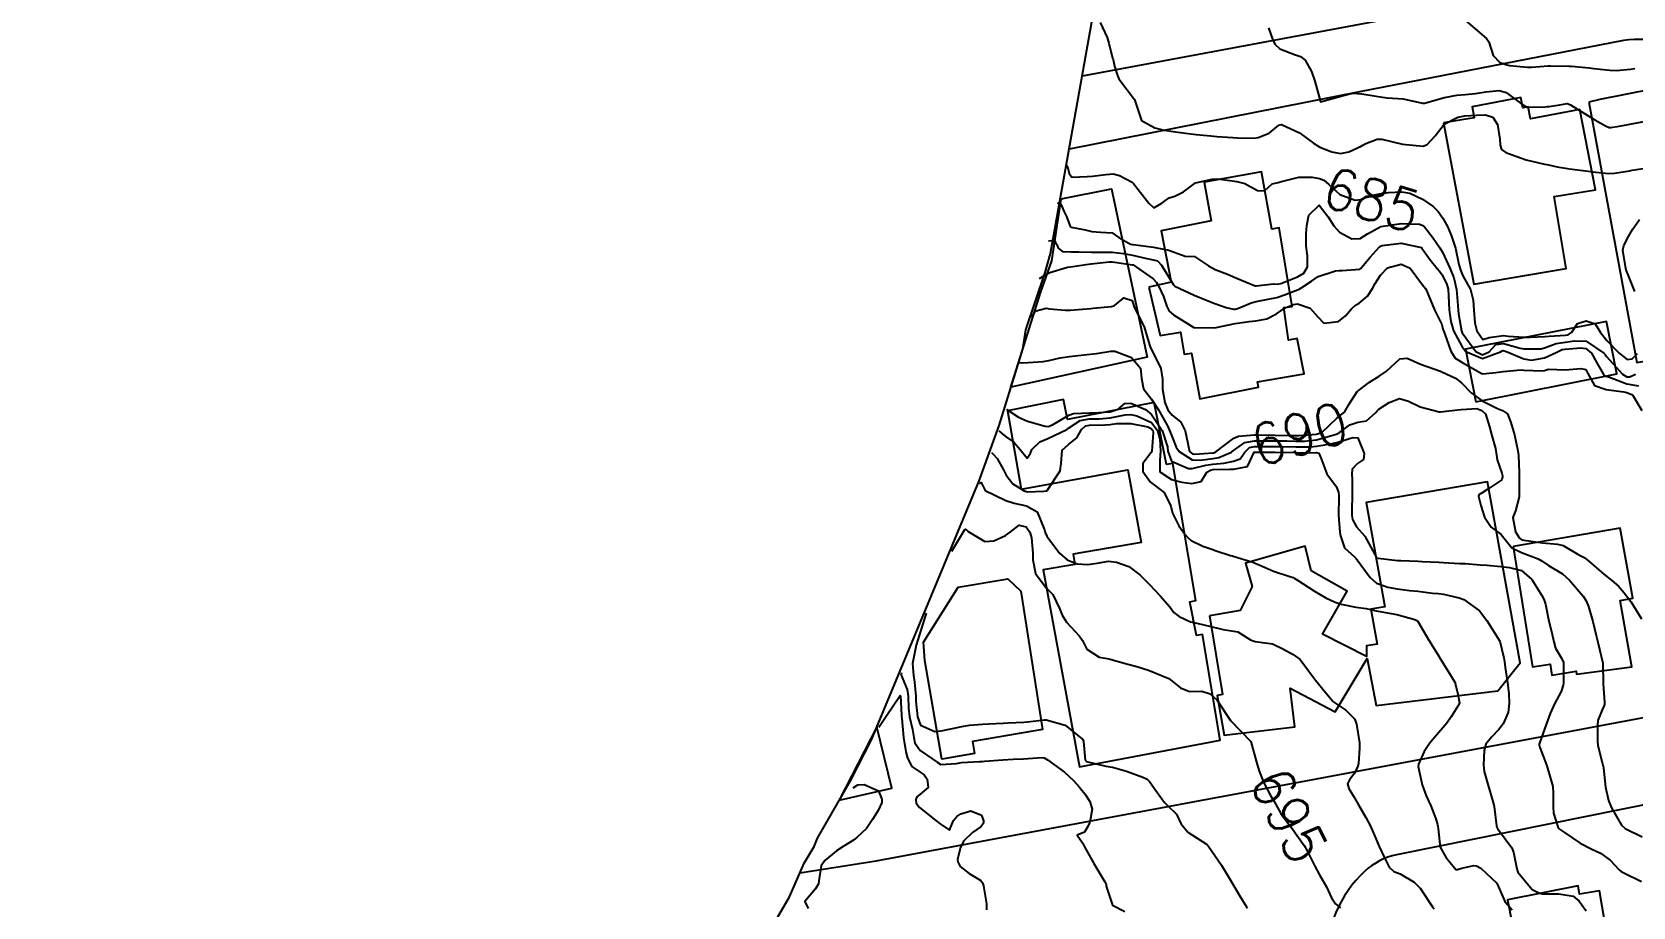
# Model space of a CAD drawing. Header units: metres. Extents: x 298520 to 308411, y 7433745 to 7450750.
# Drawn here: x 300593.3 to 300748.3, y 7447157 to 7447241.7 of the extents above; entities that cross this region are included whole.
import ezdxf
from ezdxf.enums import TextEntityAlignment as Align

# ---------------------------------------------------------------- set-up
doc = ezdxf.new("R2010")
doc.units = ezdxf.units.M
doc.header["$LTSCALE"] = 10
for name, color, linetype in [('Area', 45, 'Continuous'), ('Cotas', 45, 'Continuous'), ('Curvas de Nivel 1m', 11, 'Continuous'), ('Curvas de Nivel 5m', 15, 'Continuous'), ('Edificações', 30, 'Continuous'), ('Vias Primárias', 230, 'Continuous')]:
    doc.layers.add(name, color=color, linetype=linetype)
doc.styles.add('Style-STANDARD', font='STANDARD.shx')

msp = doc.modelspace()

# ---------------------------------------------------------------- linework, layer by layer
at = {"layer": 'Area'}
msp.add_polyline3d([(300663.79, 7447153.03, 707.77), (300666.66, 7447157.98, 698.96), (300668.07, 7447161.23, 706.48), (300669.04, 7447162.85, 698.91), (300669.38, 7447163.63, 698.93), (300672.56, 7447169.21, 699.03), (300674.6, 7447173.17, 698.53), (300685.02, 7447198.25, 698.14), (300686.97, 7447203.59, 693.7), (300689.24, 7447210.99, 693.85), (300689.55, 7447212.86, 694.42), (300691.42, 7447218.41, 695.06), (300691.93, 7447220.25, 694.32), (300698.77, 7447258.6, 690.29)], dxfattribs=at)
at = {"layer": 'Curvas de Nivel 1m', "flags": 128}
for points, elevation in [([(300696.75, 7447242.6), (300697.41, 7447241.17), (300697.58, 7447240.61), (300697.95, 7447239.16), (300697.99, 7447239.03), (300698.12, 7447238.38), (300698.41, 7447237.47), (300698.56, 7447237.16), (300700.07, 7447235.14), (300700.75, 7447233.13), (300702.04, 7447232.4), (300702.94, 7447232.2), (300704.04, 7447232.03), (300705.25, 7447231.86), (300706.03, 7447231.78), (300707.45, 7447231.64), (300708.03, 7447231.58), (300709.6, 7447231.46), (300710.03, 7447231.44), (300711.61, 7447231.42), (300712.03, 7447231.47), (300713.12, 7447231.9), (300714.05, 7447232.67), (300714.3, 7447232.72), (300716.04, 7447231.91), (300717.4, 7447230.94), (300718.02, 7447230.54), (300719.19, 7447230.09), (300720.01, 7447229.93), (300720.82, 7447230.09), (300722.02, 7447230.64), (300722.18, 7447230.72), (300722.48, 7447230.88), (300723.58, 7447231.32), (300724.03, 7447231.32), (300726.02, 7447230.83), (300728.02, 7447230.63), (300728.42, 7447230.8), (300729.18, 7447231.65), (300730.05, 7447232.78), (300731.4, 7447233.43), (300732.06, 7447233.57), (300733.18, 7447233.63), (300734.06, 7447233.66), (300734.76, 7447233.43), (300735.21, 7447232.72), (300735.44, 7447231.31), (300735.47, 7447230.72), (300735.61, 7447230.31), (300736.02, 7447230.03), (300737.09, 7447229.62), (300738.01, 7447229.32), (300739.79, 7447228.89), (300740, 7447228.86), (300740.17, 7447228.84), (300741.01, 7447228.65), (300742, 7447228.46), (300742.21, 7447228.43), (300744, 7447228.21), (300744.45, 7447228.16), (300745.99, 7447227.99), (300746.56, 7447228.02), (300748, 7447228.26), (300748.26, 7447228.3), (300749.75, 7447228.55)], 684), ([(300713.06, 7447242.09), (300713.42, 7447240.98), (300713.66, 7447240.5), (300714.13, 7447240.06), (300715.57, 7447239.51), (300716.13, 7447239.31), (300716.61, 7447238.95), (300717.2, 7447237.85), (300717.53, 7447236.94), (300718.07, 7447234.93), (300720.08, 7447235.49), (300721.21, 7447235.76), (300722.08, 7447235.69), (300723.47, 7447235.47), (300724.08, 7447235.37), (300724.55, 7447235.32), (300726.08, 7447235.21), (300727.95, 7447234.81), (300728.07, 7447234.79), (300728.16, 7447234.81), (300730.08, 7447235.36), (300731.28, 7447235.57), (300732.08, 7447235.63), (300733.09, 7447235.74), (300734.08, 7447235.89), (300735.39, 7447236.02), (300736.08, 7447235.84), (300737.57, 7447234.7), (300738.07, 7447234.4), (300739.85, 7447234.45), (300740.07, 7447234.47), (300740.24, 7447234.49), (300741.27, 7447234.65), (300741.96, 7447234.75), (300742.07, 7447234.74), (300742.3, 7447234.64), (300744.06, 7447233.54), (300744.64, 7447233.19), (300745.69, 7447232.6), (300746.05, 7447232.45), (300746.2, 7447232.44), (300747.02, 7447232.58), (300747.89, 7447232.73), (300748.05, 7447232.76), (300749.58, 7447233.04)], 683), ([(300732.17, 7447242.76), (300734.15, 7447241.07), (300734.4, 7447240.74), (300734.82, 7447239.42), (300735.44, 7447238.72), (300736.12, 7447238.5), (300736.38, 7447238.45), (300738.12, 7447238.28), (300738.52, 7447238.28), (300740.12, 7447238.41), (300740.36, 7447238.41), (300742.12, 7447238.39), (300742.38, 7447238.38), (300744.12, 7447238.21), (300744.56, 7447238.17), (300746.11, 7447237.99), (300746.73, 7447237.97), (300748.12, 7447238.1), (300748.54, 7447238.14)], 682), ([(300692.6, 7447225.15), (300692.92, 7447225.02), (300693.05, 7447224.73), (300693.23, 7447224.34), (300693.48, 7447223.84), (300693.8, 7447222.95), (300693.93, 7447222.79), (300695.28, 7447222.55), (300695.92, 7447222.39), (300696.78, 7447222.32), (300697.92, 7447222.24), (300698.54, 7447221.78), (300699.68, 7447221.14), (300699.88, 7447221.11), (300699.9, 7447221.11), (300699.94, 7447221.1), (300701.9, 7447220.86), (300703.38, 7447220.58), (300703.9, 7447220.36), (300704.99, 7447219.98), (300705.89, 7447219.94), (300707.23, 7447219.06), (300707.88, 7447218.7), (300709.07, 7447218.23), (300709.87, 7447217.9), (300711.75, 7447217.12), (300711.86, 7447217.1), (300713.54, 7447217.31), (300713.87, 7447217.29), (300714.23, 7447217.34), (300715.87, 7447217.99), (300716.47, 7447218.35), (300716.82, 7447218.94), (300716.81, 7447220.02), (300716.68, 7447220.94), (300716.69, 7447222.18), (300716.75, 7447222.94), (300716.94, 7447223.95), (300717.95, 7447224.93), (300718.81, 7447223.78), (300719.39, 7447222.91), (300719.92, 7447222.3), (300721.13, 7447221.67), (300721.92, 7447221.71), (300722.64, 7447222.16), (300723.93, 7447222.86), (300725.94, 7447223.16), (300727.68, 7447223.07), (300727.93, 7447223), (300728.05, 7447222.93), (300728.15, 7447222.81), (300728.94, 7447221.82), (300729.64, 7447220.78), (300729.75, 7447220.63), (300729.9, 7447220.38), (300730.65, 7447218.77), (300730.99, 7447217.89), (300731.25, 7447216.77), (300731.39, 7447215.22), (300731.42, 7447214.77), (300731.46, 7447214.39), (300731.73, 7447212.76), (300731.81, 7447212.56), (300733.14, 7447210.75), (300733.78, 7447210.44), (300734.41, 7447210.73), (300735.08, 7447211.44), (300735.8, 7447211.52), (300737.41, 7447211.07), (300737.79, 7447211.01), (300739.43, 7447211.03), (300739.79, 7447211.12), (300740.91, 7447211.54), (300741.8, 7447211.67), (300742.65, 7447211.79), (300743.8, 7447211.76), (300745.54, 7447210.59), (300745.65, 7447210.46), (300745.78, 7447210.26), (300747.32, 7447208.57), (300747.76, 7447208.32), (300748.04, 7447208.29), (300748.6, 7447208.56)], 686), ([(300691.74, 7447221.48), (300692.3, 7447221.55), (300692.36, 7447221.46), (300692.43, 7447221.31), (300692.53, 7447221.1), (300692.67, 7447220.77), (300693.11, 7447220.43), (300693.9, 7447220.4), (300694.68, 7447220.42), (300695.9, 7447220.37), (300696.71, 7447220.37), (300697.89, 7447220.36), (300699, 7447220.26), (300699.89, 7447220.09), (300701.26, 7447219.75), (300701.89, 7447219.64), (300702.29, 7447219.52), (300702.67, 7447219.11), (300703.14, 7447218.36), (300703.86, 7447217.22), (300703.98, 7447217.09), (300705.85, 7447216.2), (300707.26, 7447215.63), (300707.84, 7447215.42), (300708.94, 7447215.03), (300709.67, 7447214.86), (300709.83, 7447214.87), (300709.96, 7447214.89), (300710.29, 7447215.02), (300711.37, 7447215.48), (300711.84, 7447215.59), (300713.01, 7447215.83), (300713.85, 7447216), (300714.59, 7447216.23), (300715.86, 7447216.73), (300716.01, 7447216.8), (300716.28, 7447216.95), (300717.22, 7447217.58), (300717.87, 7447218.01), (300719.54, 7447218.57), (300719.88, 7447218.59), (300720.18, 7447218.59), (300721.88, 7447218.72), (300721.98, 7447218.78), (300722.05, 7447218.88), (300722.88, 7447219.88), (300723.76, 7447220.86), (300723.83, 7447220.93), (300723.9, 7447220.97), (300724.06, 7447221.01), (300725.91, 7447221.25), (300727.85, 7447220.81), (300727.9, 7447220.77), (300728.72, 7447219.62), (300729.38, 7447218.79), (300729.62, 7447218.52), (300729.88, 7447218.18), (300730.33, 7447217.25), (300730.45, 7447216.78), (300730.49, 7447216.14), (300730.55, 7447214.78), (300730.69, 7447213.65), (300730.96, 7447212.77), (300731.79, 7447211.2), (300732.17, 7447210.76), (300733.78, 7447210.08), (300735.51, 7447210.71), (300735.67, 7447210.83), (300735.78, 7447210.84), (300736.16, 7447210.71), (300737.78, 7447210.05), (300738.53, 7447209.93), (300739.78, 7447210.13), (300740.91, 7447210.65), (300741.49, 7447210.94), (300741.79, 7447210.99), (300743.31, 7447211.1), (300743.79, 7447211.06), (300744.32, 7447210.61), (300744.84, 7447209.67), (300745.46, 7447208.59), (300745.6, 7447208.43), (300745.76, 7447208.37), (300746.07, 7447208.28), (300747.75, 7447207.62), (300748.87, 7447207.44)], 687), ([(300690.88, 7447217.81), (300691.52, 7447218.2), (300691.87, 7447218.4), (300693.57, 7447218.91), (300693.88, 7447218.95), (300694.11, 7447218.98), (300695.4, 7447219.19), (300695.83, 7447219.24), (300695.88, 7447219.25), (300697.63, 7447219.43), (300697.89, 7447219.44), (300698.13, 7447219.41), (300699.88, 7447219.16), (300699.93, 7447219.14), (300701.87, 7447217.79), (300702.19, 7447217.44), (300702.39, 7447217.11), (300702.88, 7447216.07), (300703.21, 7447215.1), (300703.41, 7447214.67), (300703.83, 7447214.32), (300705.81, 7447213.07), (300707.81, 7447213.05), (300709.82, 7447213.48), (300711.17, 7447213.65), (300711.82, 7447213.72), (300712.89, 7447213.92), (300713.83, 7447214.41), (300714.67, 7447214.97), (300715.47, 7447215.32), (300715.84, 7447215.36), (300717.07, 7447214.94), (300717.82, 7447214.12), (300718.4, 7447213.5), (300719.82, 7447213.65), (300720.51, 7447214.21), (300721.07, 7447214.89), (300721.48, 7447215.24), (300721.84, 7447215.45), (300722.62, 7447216.1), (300723.11, 7447216.87), (300723.38, 7447217.35), (300723.88, 7447218.14), (300724.58, 7447218.85), (300725.89, 7447219.22), (300726.78, 7447218.82), (300727.87, 7447217.33), (300728.09, 7447217.04), (300728.28, 7447216.81), (300728.56, 7447216.1), (300729.12, 7447214.8), (300729.82, 7447213.38), (300729.94, 7447212.92), (300729.99, 7447212.79), (300730.14, 7447212.45), (300730.72, 7447210.78), (300731.12, 7447210.12), (300731.77, 7447209.72), (300733.51, 7447208.74), (300733.76, 7447208.6), (300735.07, 7447208.72), (300735.76, 7447208.82), (300737.49, 7447208.97), (300737.77, 7447208.95), (300739.57, 7447208.87), (300739.77, 7447208.92), (300740.15, 7447209.05), (300741.77, 7447208.98), (300743.29, 7447209.1), (300743.77, 7447209.01), (300743.91, 7447208.77), (300743.96, 7447208.62), (300744.62, 7447207.48), (300745.75, 7447207.07), (300747.47, 7447206.85), (300747.75, 7447206.79), (300748.29, 7447206.56), (300749.22, 7447205.06)], 688), ([(300690.02, 7447214.14), (300690.16, 7447214.27), (300690.54, 7447214.68), (300691.52, 7447214.94), (300691.83, 7447214.9), (300693.36, 7447214.75), (300693.83, 7447214.76), (300694.24, 7447214.8), (300695.83, 7447214.92), (300696.07, 7447214.94), (300697.83, 7447215.12), (300698.11, 7447215.17), (300699.05, 7447215.95), (300699.84, 7447215.7), (300700, 7447215.14), (300700.12, 7447214.84), (300701, 7447213.13), (300701.51, 7447211.41), (300701.62, 7447211.12), (300701.79, 7447210.83), (300702.62, 7447209.11), (300702.79, 7447208.07), (300702.78, 7447207.11), (300703.01, 7447205.82), (300703.31, 7447205.1), (300703.71, 7447204.59), (300704.55, 7447203.93), (300704.97, 7447203.08), (300705.09, 7447202.48), (300705.41, 7447201.07), (300705.67, 7447200.84), (300705.92, 7447200.82), (300707.67, 7447200.95), (300707.76, 7447200.96), (300707.94, 7447201.05), (300709.69, 7447202.38), (300710.14, 7447202.56), (300711.69, 7447202.68), (300712.01, 7447202.68), (300713.69, 7447202.66), (300715.38, 7447202.64), (300715.69, 7447202.64), (300716, 7447202.64), (300717.69, 7447202.74), (300718.22, 7447202.92), (300719.71, 7447204.32), (300720.03, 7447204.58), (300720.4, 7447204.89), (300720.88, 7447205.73), (300721.65, 7447206.88), (300721.7, 7447206.92), (300721.74, 7447206.96), (300722.82, 7447207.8), (300723.76, 7447208.38), (300724.46, 7447208.85), (300725.78, 7447210.06), (300726.49, 7447210.1), (300727.77, 7447209.53), (300729.69, 7447208.86), (300729.76, 7447208.83), (300729.79, 7447208.81), (300729.83, 7447208.79), (300731.17, 7447208.18), (300731.75, 7447207.71), (300732.66, 7447206.75), (300733.73, 7447205.97), (300735.21, 7447205.23), (300735.72, 7447205.03), (300736.19, 7447204.71), (300736.53, 7447203.88), (300736.88, 7447202.7), (300737.21, 7447201.15), (300737.25, 7447200.69), (300737.31, 7447199.03), (300737.32, 7447198.69), (300737.34, 7447196.98), (300737.33, 7447196.69), (300736.96, 7447195.33), (300736.71, 7447194.7), (300736.98, 7447193.3), (300737.37, 7447192.69), (300737.47, 7447192.59), (300737.57, 7447192.54), (300737.77, 7447192.49), (300739.57, 7447192.22), (300741.04, 7447192.12), (300741.57, 7447191.97), (300743.1, 7447191.08), (300743.56, 7447190.84), (300743.88, 7447190.62), (300745.53, 7447189.19), (300746.31, 7447188.59), (300746.96, 7447188.03), (300747.51, 7447187.41), (300748.14, 7447186.56), (300749.17, 7447184.87)], 689), ([(300687.67, 7447205.16), (300687.71, 7447205.13), (300688.84, 7447204.4), (300689.7, 7447204.01), (300691.4, 7447203.54), (300691.7, 7447203.5), (300692.13, 7447203.66), (300693.71, 7447204.6), (300694.16, 7447204.75), (300695.71, 7447204.82), (300696.08, 7447204.81), (300697.71, 7447204.92), (300698.48, 7447205.16), (300699.14, 7447205.73), (300699.72, 7447205.75), (300701.12, 7447205.13), (300701.71, 7447204.65), (300702.76, 7447203.11), (300703.25, 7447201.54), (300703.31, 7447201.1), (300703.66, 7447200.15), (300705.3, 7447199.42), (300705.65, 7447199.44), (300706.97, 7447199.74), (300707.65, 7447199.85), (300708.73, 7447199.96), (300709.66, 7447200.14), (300710.31, 7447200.37), (300710.75, 7447201.01), (300711.21, 7447201.47), (300711.68, 7447201.56), (300713.1, 7447201.56), (300713.68, 7447201.56), (300714.26, 7447201.55), (300715.68, 7447201.54), (300717.09, 7447201.53), (300717.68, 7447201.59), (300718.49, 7447201.73), (300719.68, 7447201.94), (300721.22, 7447202.42), (300721.69, 7447202.39), (300722.3, 7447200.87), (300722.24, 7447200.29), (300721.66, 7447199.9), (300721.16, 7447199.38), (300721.11, 7447198.89), (300721.15, 7447198.4), (300721.14, 7447196.89), (300721.11, 7447195.38), (300721.11, 7447194.89), (300721.18, 7447194.48), (300721.58, 7447193.78), (300722.37, 7447192.87), (300723.33, 7447191.09), (300723.48, 7447190.86), (300723.55, 7447190.79), (300723.67, 7447190.74), (300725.55, 7447190.54), (300725.85, 7447190.52), (300727.55, 7447190.45), (300727.92, 7447190.43), (300729.55, 7447190.35), (300730, 7447190.32), (300731.55, 7447190.24), (300732.08, 7447190.22), (300733.54, 7447190.12), (300734.22, 7447190.06), (300735.54, 7447189.93), (300736.38, 7447189.86), (300737.54, 7447189.56), (300738.56, 7447188.68), (300739.51, 7447187.13), (300739.67, 7447186.84), (300739.76, 7447186.67), (300739.87, 7447186.29), (300740.19, 7447184.66), (300740.44, 7447183.64), (300740.67, 7447182.65), (300740.85, 7447182.05), (300741.44, 7447181.06), (300741.61, 7447180.64), (300741.63, 7447180.44), (300741.62, 7447178.64), (300741.6, 7447178.44), (300741.39, 7447177.85), (300740.76, 7447176.65), (300740.32, 7447175.71), (300739.95, 7447174.66), (300739.34, 7447172.95), (300739.27, 7447172.74), (300739.26, 7447172.67), (300739.33, 7447172.42), (300739.82, 7447171.16), (300739.99, 7447170.66), (300740.31, 7447169.64), (300740.57, 7447168.65), (300740.63, 7447168), (300740.61, 7447166.65), (300740.66, 7447166.05), (300741.11, 7447164.65), (300741.24, 7447164.51), (300741.7, 7447164.18), (300743.22, 7447163.15), (300744.31, 7447162.61), (300745.21, 7447162.2), (300746.15, 7447161.53), (300747.01, 7447160.57), (300747.19, 7447160.42), (300747.47, 7447160.29), (300749.18, 7447159.45)], 691), ([(300686.94, 7447203.07), (300687.38, 7447202.68), (300687.68, 7447202.45), (300688.38, 7447201.98), (300689.01, 7447201.27), (300689.66, 7447200.44), (300690, 7447200.93), (300690.13, 7447201.26), (300690.9, 7447202.02), (300691.68, 7447202.34), (300693.52, 7447203.21), (300693.69, 7447203.35), (300694.82, 7447204.08), (300695.7, 7447204.24), (300696.65, 7447204.23), (300697.7, 7447204.33), (300699.18, 7447204.62), (300699.71, 7447204.65), (300700.31, 7447204.53), (300701.7, 7447203.87), (300702.3, 7447203.11), (300702.53, 7447202.27), (300702.59, 7447201.11), (300702.53, 7447200.24), (300702.51, 7447199.11), (300703.64, 7447198.35), (300704.65, 7447198.11), (300705.63, 7447197.97), (300706.52, 7447198.17), (300707.08, 7447199.06), (300707.42, 7447199.28), (300707.65, 7447199.32), (300709.3, 7447199.37), (300709.65, 7447199.37), (300711.02, 7447199.64), (300711.66, 7447201), (300713.65, 7447201), (300713.67, 7447201), (300713.69, 7447201), (300715.67, 7447200.98), (300717.64, 7447200.96), (300717.67, 7447200.97), (300717.71, 7447200.97), (300717.91, 7447200.93), (300718.13, 7447200.46), (300718.71, 7447198.92), (300719.63, 7447197.65), (300719.84, 7447197.12), (300719.85, 7447196.91), (300719.85, 7447196.68), (300719.83, 7447194.91), (300719.95, 7447193.28), (300720.01, 7447192.9), (300720.42, 7447191.75), (300721.36, 7447190.88), (300721.55, 7447190.71), (300722.9, 7447188.87), (300723.52, 7447188.32), (300724.6, 7447187.93), (300725.51, 7447187.78), (300726.7, 7447187.63), (300727.51, 7447187.54), (300728.93, 7447187.37), (300729.51, 7447187.33), (300730, 7447187.28), (300731.5, 7447186.91), (300731.96, 7447186.76), (300733.49, 7447185.66), (300734.19, 7447184.73), (300735.45, 7447182.72), (300735.83, 7447181.11), (300735.9, 7447180.71), (300735.96, 7447180.18), (300736.18, 7447178.71), (300736.31, 7447177.62), (300736.36, 7447176.71), (300736.26, 7447175.82), (300735.77, 7447174.71), (300735.35, 7447174.16), (300734.64, 7447173.43), (300734.11, 7447172.73), (300733.92, 7447172.14), (300733.86, 7447170.73), (300733.93, 7447170.1), (300734.31, 7447168.73), (300734.79, 7447167.2), (300734.91, 7447166.72), (300735.12, 7447164.84), (300735.16, 7447164.72), (300735.24, 7447164.57), (300736.6, 7447162.7), (300736.79, 7447162.28), (300737.1, 7447160.69), (300737.19, 7447160.35), (300738.59, 7447158.68), (300739.16, 7447158.38), (300739.56, 7447158.27), (300741.16, 7447158.26), (300742.55, 7447158.02), (300743.15, 7447157.55), (300743.82, 7447156.61)], 692), ([(300686.21, 7447200.97), (300686.41, 7447200.8), (300686.76, 7447200.4), (300687.38, 7447199.29), (300687.64, 7447198.79), (300688.29, 7447197.94), (300689.39, 7447197.26), (300689.57, 7447197.21), (300689.62, 7447197.19), (300689.71, 7447197.17), (300691.3, 7447197.24), (300691.59, 7447197.28), (300691.62, 7447197.29), (300692.88, 7447199.22), (300692.97, 7447199.9), (300693.07, 7447201.22), (300693.68, 7447201.74), (300694.49, 7447202.39), (300694.92, 7447203.2), (300695.32, 7447203.57), (300695.7, 7447203.64), (300697.22, 7447203.65), (300697.7, 7447203.7), (300698.33, 7447203.79), (300699.7, 7447203.78), (300701.37, 7447203.45), (300701.69, 7447203.3), (300701.84, 7447203.12), (300701.88, 7447202.93), (300701.74, 7447201.12), (300701.73, 7447201.06), (300701.67, 7447200.98), (300700.86, 7447199.92), (300700.86, 7447199.13), (300701.63, 7447198.12), (300702.93, 7447197.11), (300703.6, 7447195.77), (300703.75, 7447195.1), (300704.37, 7447193.88), (300704.95, 7447193.08), (300705.23, 7447192.74), (300705.57, 7447192.46), (300706.7, 7447191.92), (300707.56, 7447191.61), (300707.98, 7447191.47), (300709.37, 7447191.02), (300709.55, 7447190.98), (300709.61, 7447190.96), (300711.54, 7447190.37), (300712.65, 7447189.88), (300713.53, 7447189.49), (300715.21, 7447188.95), (300715.44, 7447188.87), (300715.52, 7447188.82), (300715.85, 7447188.61), (300717.51, 7447187.56), (300718.61, 7447186.92), (300719.5, 7447186.5), (300720.1, 7447186.29), (300721.49, 7447186.01), (300722.49, 7447185.87), (300723.48, 7447185.66), (300724.94, 7447185.38), (300725.48, 7447185.29), (300727.23, 7447184.81), (300727.47, 7447184.68), (300728.58, 7447182.8), (300729.44, 7447181.42), (300729.68, 7447181.04), (300729.85, 7447180.78), (300730.59, 7447179.6), (300731.08, 7447178.76), (300731.17, 7447178.53), (300731.39, 7447177.6), (300731.53, 7447176.76), (300731.5, 7447176.64), (300731.38, 7447176.41), (300730.75, 7447175.38), (300730.31, 7447174.78), (300729.34, 7447173.64), (300728.95, 7447173.18), (300728.65, 7447172.8), (300728.11, 7447172.02), (300727.57, 7447170.81), (300727.55, 7447170.57), (300727.92, 7447168.8), (300728.32, 7447167.75), (300728.77, 7447166.79), (300729.25, 7447165.51), (300729.42, 7447164.97), (300729.46, 7447164.79), (300729.48, 7447164.54), (300729.67, 7447162.78), (300730.22, 7447161.79), (300731.05, 7447160.76), (300731.19, 7447160.62), (300731.34, 7447160.61), (300731.78, 7447160.75), (300732.94, 7447161), (300733.2, 7447160.95), (300733.6, 7447160.74), (300735.17, 7447159.28), (300735.41, 7447158.72), (300735.95, 7447157.5), (300736.65, 7447156.7)], 693), ([(300685.07, 7447197.94), (300685.22, 7447198.09), (300685.62, 7447197.31), (300687.61, 7447196.32), (300688.41, 7447196.08), (300689.61, 7447195.81), (300690.63, 7447195.25), (300691.34, 7447193.48), (300691.41, 7447193.24), (300691.57, 7447192.89), (300692.82, 7447191.23), (300693.54, 7447190.6), (300694.53, 7447190.21), (300695.54, 7447190.13), (300696.45, 7447190.28), (300697.54, 7447190.45), (300698.33, 7447190.37), (300699.53, 7447189.93), (300700.58, 7447189.13), (300701.51, 7447188.19), (300702.55, 7447187.11), (300703.49, 7447186.03), (300703.89, 7447185.5), (300704.38, 7447185.09), (300705.48, 7447184.59), (300706.09, 7447184.45), (300707.47, 7447184.15), (300708.67, 7447183.83), (300709.46, 7447183.73), (300710.07, 7447183.63), (300711.05, 7447183.01), (300711.3, 7447182.85), (300711.45, 7447182.78), (300711.76, 7447182.69), (300713.45, 7447182.46), (300714.44, 7447181.97), (300715.44, 7447181.44), (300716.12, 7447180.94), (300717.41, 7447179.21), (300717.61, 7447178.93), (300718.59, 7447177.72), (300719.27, 7447176.91), (300719.38, 7447176.81), (300720.53, 7447176.05), (300721.37, 7447175.19), (300721.51, 7447174.88), (300721.57, 7447174.67), (300721.86, 7447172.87), (300721.85, 7447172.35), (300721.76, 7447170.88), (300721.66, 7447170.52), (300721.3, 7447169.84), (300720.88, 7447169.29), (300720.69, 7447168.89), (300720.83, 7447168.44), (300721.27, 7447167.72), (300721.75, 7447166.88), (300722.46, 7447165.66), (300722.9, 7447164.86), (300723.23, 7447164.12), (300723.78, 7447162.85), (300724.25, 7447161.8), (300724.73, 7447160.84), (300725.19, 7447160.43), (300725.81, 7447160.2), (300727.17, 7447159.4), (300727.72, 7447158.8), (300728.93, 7447157.01), (300729.08, 7447156.79)], 694), ([(300679.89, 7447185.43), (300678.91, 7447182.32), (300678.57, 7447180.54), (300678.67, 7447179.39), (300678.77, 7447178.76), (300678.88, 7447177.39), (300678.89, 7447176.9), (300679.05, 7447175.38), (300679.35, 7447174.59), (300680.73, 7447173.98), (300681.34, 7447174.02), (300682.44, 7447174.26), (300683.35, 7447174.47), (300684.1, 7447174.58), (300685.35, 7447174.67), (300685.95, 7447174.71), (300687.36, 7447174.79), (300687.83, 7447174.81), (300689.36, 7447174.89), (300689.7, 7447174.91), (300691.36, 7447175.09), (300691.5, 7447175.1), (300693.35, 7447174.58), (300695.07, 7447173.19), (300695.14, 7447173.01), (300695.3, 7447171.19), (300695.31, 7447171.16), (300695.43, 7447171.07), (300697.3, 7447170.63), (300697.94, 7447170.53), (300699.3, 7447170.14), (300700.88, 7447169.54), (300701.29, 7447169.35), (300701.53, 7447169.12), (300702.12, 7447168.27), (300702.97, 7447167.1), (300703.26, 7447166.81), (300704.13, 7447165.97), (300704.55, 7447165.08), (300705.23, 7447164.24), (300707.05, 7447163.05), (300707.21, 7447162.91), (300708.49, 7447161.04), (300709.18, 7447159.91), (300709.69, 7447159.02), (300710.24, 7447158.1), (300710.92, 7447157), (300711.01, 7447156.87)], 696), ([(300677.5, 7447179.64), (300677.46, 7447179.52), (300677.45, 7447179.45), (300677.46, 7447179.41), (300678.04, 7447178.05), (300678.15, 7447177.4), (300678.19, 7447176.22), (300678.29, 7447175.4), (300678.56, 7447174.18), (300678.68, 7447173.39), (300678.8, 7447172.86), (300679.32, 7447172.13), (300680.43, 7447171.37), (300680.94, 7447171), (300681.31, 7447170.78), (300682.84, 7447170.88), (300683.31, 7447170.96), (300685.07, 7447171.08), (300685.31, 7447171.08), (300685.53, 7447171.09), (300687.31, 7447171.22), (300688.31, 7447171.28), (300689.31, 7447171.34), (300691.1, 7447171.46), (300691.31, 7447171.42), (300691.65, 7447171.24), (300693.3, 7447170.04), (300694.2, 7447169.21), (300694.7, 7447168.62), (300695.27, 7447167.95), (300695.75, 7447167.19), (300695.98, 7447166.46), (300695.73, 7447165.19), (300695.59, 7447164.83), (300695.23, 7447164.21), (300694.5, 7447163.93), (300695.02, 7447163.19), (300695.09, 7447163.07), (300695.21, 7447162.82), (300696.13, 7447161.18), (300697.18, 7447159.42), (300697.31, 7447159.17), (300697.34, 7447159), (300697.93, 7447157.16), (300699.14, 7447156.55)], 697), ([(300675.32, 7447174.38), (300676.03, 7447175.46), (300677.38, 7447177.44), (300677.4, 7447177.43), (300677.4, 7447177.41), (300677.5, 7447175.54), (300677.51, 7447175.41), (300677.54, 7447175.23), (300677.7, 7447173.4), (300677.91, 7447171.99), (300678.07, 7447171.4), (300678.49, 7447170.57), (300679.3, 7447170.03), (300679.7, 7447169.78), (300679.98, 7447169.37), (300680.09, 7447168.56), (300679.27, 7447167.86), (300678.99, 7447167.66), (300678.88, 7447167.39), (300678.91, 7447167.04), (300679.26, 7447166.6), (300680.84, 7447165.36), (300681.24, 7447165.04), (300682.15, 7447164.43), (300682.53, 7447165.35), (300682.86, 7447165.73), (300683.25, 7447166), (300684.23, 7447166.3), (300685.25, 7447165.87), (300685.45, 7447165.31), (300685.43, 7447165.11), (300685.23, 7447164.77), (300684.37, 7447164.18), (300683.52, 7447163.34), (300683.21, 7447162.74), (300682.92, 7447161.62), (300682.96, 7447161.34), (300683.19, 7447160.89), (300684.07, 7447160.21), (300685.18, 7447159.56), (300685.36, 7447159.31), (300685.44, 7447159.04), (300685.73, 7447157.3), (300685.72, 7447156.72)], 698), ([(300672.82, 7447168.53), (300673.28, 7447168.82), (300673.88, 7447168.85), (300675.27, 7447168.22), (300675.61, 7447167.43), (300675.6, 7447167.09), (300675.25, 7447166.32), (300674.7, 7447165.44), (300674.11, 7447164.57), (300673.22, 7447163.74), (300673.06, 7447163.62), (300672.84, 7447163.46), (300671.84, 7447162.84), (300671.2, 7447162.43), (300670.06, 7447161.49), (300669.73, 7447160.96), (300669.48, 7447159.5), (300669.45, 7447159.22), (300669.16, 7447158.73), (300668.15, 7447157.51), (300668.45, 7447156.82)], 699)]:
    msp.add_lwpolyline(points, dxfattribs=dict(at, elevation=elevation))
at = {"layer": 'Curvas de Nivel 5m', "flags": 128}
for points, elevation in [([(300693.46, 7447228.82), (300693.57, 7447228.68), (300693.74, 7447227.98), (300693.99, 7447227.62), (300695.49, 7447227.69), (300695.99, 7447227.73), (300697.28, 7447227.89), (300697.99, 7447227.96), (300698.62, 7447227.79), (300699.84, 7447227.14), (300699.98, 7447227.03), (300701.45, 7447225.13), (300701.95, 7447224.67), (300702.73, 7447225.11), (300703.42, 7447225.64), (300703.96, 7447225.79), (300704.83, 7447226.22), (300705.98, 7447227.07), (300707.59, 7447227.45), (300707.99, 7447227.46), (300708.37, 7447227.43), (300709.99, 7447227.23), (300710.76, 7447227.01), (300711.97, 7447226.33), (300712.65, 7447226.31), (300713.4, 7447226.99), (300713.98, 7447227.12), (300714.18, 7447227.17), (300715.99, 7447227.63), (300717.29, 7447227.64), (300717.99, 7447227.52), (300718.41, 7447227.35), (300718.88, 7447226.92), (300719.97, 7447225.96), (300721.44, 7447225.41), (300721.96, 7447225.47), (300722.98, 7447225.86), (300723.97, 7447226.06), (300724.66, 7447226.16), (300725.97, 7447226.21), (300726.72, 7447226.07), (300727.96, 7447225.52), (300729, 7447224.79), (300729.48, 7447224.32), (300729.94, 7447223.67), (300730.41, 7447222.78), (300730.76, 7447221.93), (300731.15, 7447220.77), (300731.48, 7447219.17), (300731.61, 7447218.76), (300731.68, 7447218.57), (300731.88, 7447218.07), (300732.61, 7447216.75), (300732.87, 7447215.73), (300732.94, 7447214.75), (300733.03, 7447213.54), (300733.22, 7447212.75), (300733.8, 7447211.92), (300734.42, 7447212.11), (300735.81, 7447212.3), (300736.27, 7447212.24), (300737.8, 7447212.15), (300738.35, 7447212.14), (300739.81, 7447212.21), (300740.22, 7447212.25), (300741.81, 7447212.34), (300742.06, 7447212.38), (300742.43, 7447212.63), (300742.98, 7447213.47), (300743.82, 7447213.74), (300744.67, 7447213.45), (300745.21, 7447212.6), (300745.8, 7447211.82), (300747.01, 7447210.58), (300747.78, 7447209.99), (300748.28, 7447210.06), (300748.77, 7447210.56)], 685), ([(300748.52, 7447216.56), (300747.88, 7447218.17), (300747.73, 7447218.57), (300747.66, 7447218.79), (300747.38, 7447220.58), (300747.46, 7447221.02), (300747.92, 7447221.88), (300748.17, 7447222.33), (300748.29, 7447222.57), (300748.97, 7447223.53)], 685), ([(300688.87, 7447209.7), (300689.24, 7447209.66), (300689.77, 7447209.69), (300691.23, 7447209.79), (300691.77, 7447209.88), (300692.87, 7447210.13), (300693.78, 7447210.27), (300694.62, 7447210.36), (300695.78, 7447210.49), (300696.4, 7447210.57), (300697.79, 7447210.79), (300698.17, 7447210.78), (300699.78, 7447210.19), (300700.65, 7447209.13), (300700.74, 7447208.14), (300700.94, 7447207.13), (300701.73, 7447206.14), (300702.4, 7447205.11), (300703.25, 7447203.55), (300703.47, 7447203.1), (300703.69, 7447202.55), (300704.09, 7447201.51), (300704.38, 7447201.09), (300705.66, 7447200.28), (300706.47, 7447200.25), (300707.66, 7447200.39), (300708.22, 7447200.48), (300709.47, 7447201.02), (300709.67, 7447201.17), (300710.75, 7447201.94), (300711.68, 7447202.12), (300712.56, 7447202.12), (300713.68, 7447202.11), (300714.82, 7447202.1), (300715.68, 7447202.09), (300716.54, 7447202.08), (300717.69, 7447202.21), (300719.51, 7447202.72), (300719.69, 7447202.78), (300719.92, 7447202.9), (300720.93, 7447203.66), (300721.7, 7447203.91), (300722.53, 7447204.04), (300723.45, 7447204.86), (300723.56, 7447205.02), (300723.72, 7447205.18), (300724.74, 7447205.83), (300725.73, 7447206.2), (300726.61, 7447205.95), (300727.72, 7447205.39), (300729.59, 7447204.91), (300729.71, 7447204.91), (300731.39, 7447205.1), (300731.72, 7447205.14), (300733.23, 7447205.23), (300733.72, 7447205.04), (300734.05, 7447204.73), (300734.44, 7447203.47), (300734.64, 7447202.73), (300735.03, 7447201.36), (300735.13, 7447200.72), (300735.2, 7447200.26), (300735.65, 7447198.98), (300735.71, 7447198.71), (300735.71, 7447198.64), (300735.64, 7447198.34), (300734.48, 7447197.57), (300733.63, 7447197.02), (300733.46, 7447196.9), (300733.38, 7447196.74), (300733.61, 7447195.85), (300733.96, 7447194.73), (300734.62, 7447193.76), (300735.58, 7447193.04), (300735.85, 7447192.71), (300736.6, 7447191.74), (300737.56, 7447191.31), (300739.18, 7447190.67), (300739.55, 7447190.45), (300740.15, 7447190.05), (300741.53, 7447189.23), (300742.21, 7447188.63), (300743.51, 7447187.06), (300743.8, 7447186.62), (300744.04, 7447186.07), (300744.45, 7447184.61), (300744.79, 7447183.27), (300744.95, 7447182.61), (300745.43, 7447180.6), (300745.47, 7447178.6), (300745.59, 7447176.8), (300745.59, 7447176.6), (300745.54, 7447176.43), (300745.37, 7447176.07), (300744.94, 7447175.02), (300744.9, 7447174.6), (300744.92, 7447173.02), (300744.94, 7447172.6), (300745.32, 7447171.11), (300745.44, 7447170.72), (300745.46, 7447170.6), (300745.48, 7447170.43), (300745.7, 7447168.59), (300745.97, 7447167.29), (300746.28, 7447166.58), (300747.24, 7447164.89), (300747.59, 7447164.57), (300749.23, 7447163.76)], 690), ([(300682.38, 7447191.44), (300683.64, 7447193.51), (300683.69, 7447193.57), (300683.76, 7447193.51), (300683.97, 7447193.33), (300685.56, 7447192.35), (300686.44, 7447192.42), (300687.57, 7447192.96), (300688.01, 7447193.28), (300688.9, 7447193.96), (300689.58, 7447193.78), (300689.94, 7447193.26), (300690.09, 7447192.73), (300690.22, 7447191.25), (300690.21, 7447190.59), (300690.47, 7447189.25), (300691.51, 7447187.88), (300692.15, 7447187.23), (300692.82, 7447185.89), (300693.06, 7447185.22), (300693.47, 7447184.56), (300694.74, 7447183.2), (300695.02, 7447182.77), (300695.44, 7447181.93), (300696.65, 7447181.18), (300697.43, 7447181.04), (300697.58, 7447181.02), (300699.42, 7447180.5), (300700.29, 7447180.26), (300701.41, 7447179.91), (300703.4, 7447179.1), (300704.52, 7447178.21), (300705.39, 7447177.83), (300706.59, 7447177.86), (300707.39, 7447177.61), (300708.04, 7447177.04), (300709.36, 7447175.03), (300711.33, 7447173), (300711.9, 7447170.99), (300712.15, 7447170.14), (300712.6, 7447168.99), (300713.27, 7447167.71), (300713.56, 7447167.27), (300713.73, 7447166.97), (300714.26, 7447165.97), (300715.04, 7447164.95), (300715.24, 7447164.71), (300716.5, 7447162.94), (300716.76, 7447162.49), (300717.2, 7447161.59), (300717.54, 7447160.93), (300718, 7447160.1), (300718.65, 7447158.92), (300719.15, 7447157.86), (300719.54, 7447157.29), (300720.02, 7447156.9)], 695)]:
    msp.add_lwpolyline(points, dxfattribs=dict(at, elevation=elevation))
at = {"layer": 'Edificações'}
for points in [[(300729.99, 7447232.89), (300732.93, 7447217.29), (300741.88, 7447218.79), (300740.71, 7447225.75), (300744.71, 7447226.42), (300743.2, 7447234.2), (300738.43, 7447233.28), (300738.2, 7447234.45), (300737.69, 7447234.35), (300737.49, 7447235.34), (300732.76, 7447234.44), (300732.96, 7447233.37)], [(300744.06, 7447234.91), (300748.72, 7447209.68), (300756.28, 7447210.98), (300755.91, 7447213.15), (300757.51, 7447213.43), (300758.01, 7447210.53), (300763.53, 7447211.48), (300763.01, 7447214.51), (300758.96, 7447213.81), (300758.61, 7447213.73), (300757.74, 7447218.96), (300755.08, 7447218.51), (300754.75, 7447220.47), (300760.73, 7447221.57), (300758.8, 7447232.51), (300756.51, 7447232.1), (300756.16, 7447234.04), (300754.18, 7447233.69), (300753.21, 7447233.52), (300752.66, 7447236.63), (300745.13, 7447235.16)], [(300701.47, 7447217), (300702.57, 7447212.31), (300704.52, 7447212.64), (300704.88, 7447210.49), (300705.58, 7447210.6), (300706.41, 7447206.17), (300712.09, 7447207.29), (300711.99, 7447207.81), (300716.5, 7447208.59), (300715.83, 7447212.01), (300714.98, 7447211.84), (300714.54, 7447215.01), (300715.33, 7447215.12), (300714.07, 7447222.73), (300713.38, 7447222.61), (300712.36, 7447228.15), (300706.82, 7447227.14), (300707.5, 7447223.42), (300702.66, 7447222.45), (300703.63, 7447217.48)], [(300693.14, 7447225.58), (300697.85, 7447226.49), (300701.29, 7447210.22), (300688.1, 7447207.29), (300690.95, 7447216.44), (300692.07, 7447219.55), (300692.95, 7447225.52)], [(300733.13, 7447205.9), (300746.77, 7447208.6), (300745.77, 7447213.66), (300732.13, 7447210.97)], [(300687.78, 7447205.02), (300689.1, 7447197.44), (300699.42, 7447199.31), (300700.71, 7447192.26), (300694.12, 7447191.15), (300694.29, 7447190.14), (300691.21, 7447189.62), (300694.73, 7447170.56), (300707.38, 7447172.94), (300708.37, 7447173.12), (300706.64, 7447183.36), (300706.08, 7447183.26), (300705.43, 7447186.52), (300706, 7447186.64), (300703.78, 7447199.91), (300703.17, 7447199.81), (300701.98, 7447205.82), (300693.59, 7447204.16), (300693.2, 7447206.12)], [(300707.34, 7447185.17), (300708.59, 7447177.54), (300708.07, 7447177.45), (300708.75, 7447173.61), (300715.59, 7447174.41), (300715.15, 7447178.17), (300719.51, 7447175.89), (300722.61, 7447181.03), (300723.48, 7447176.5), (300735.26, 7447177.91), (300737.43, 7447180.61), (300734.27, 7447198.15), (300722.51, 7447196.13), (300724.3, 7447186.04), (300722.96, 7447185.8), (300723.56, 7447182.43), (300722.55, 7447182.25), (300722.54, 7447181.22), (300718.28, 7447183.38), (300720.68, 7447187.54), (300717.19, 7447189.52), (300716.59, 7447191.9), (300710.81, 7447190.26), (300711.45, 7447188), (300710.29, 7447185.7)], [(300736.75, 7447191.89), (300738.61, 7447180.23), (300740.32, 7447180.5), (300740.5, 7447179.41), (300742.83, 7447179.8), (300742.88, 7447179.53), (300748.24, 7447180.22), (300747.11, 7447186.65), (300748.32, 7447186.87), (300747.11, 7447193.67)], [(300679.64, 7447182.61), (300683, 7447187.94), (300687.81, 7447188.75), (300689.07, 7447187.54), (300691.15, 7447174.16), (300684.37, 7447172.99), (300684.57, 7447171.84), (300681.41, 7447171.3), (300679.77, 7447180.85)], [(300742.03, 7447133.69), (300755.33, 7447136.12), (300753, 7447147.32), (300752.04, 7447147.12), (300751.96, 7447147.48), (300748.22, 7447146.71), (300747.88, 7447148.36), (300747.62, 7447148.3), (300746.85, 7447152.85), (300746.54, 7447152.8), (300746.01, 7447155.59), (300745.61, 7447155.51), (300745.12, 7447158.55), (300743.16, 7447158.23), (300743.03, 7447159.04), (300736.18, 7447157.68), (300737.6, 7447150.48), (300738.78, 7447150.71), (300741.86, 7447134.53)]]:
    msp.add_lwpolyline(points, close=True, dxfattribs=at)
at = {"layer": 'Edificações', "elevation": 698.99}
msp.add_lwpolyline([(300671.48, 7447167.33), (300676.56, 7447168.49), (300675.12, 7447174.42)], close=True, dxfattribs=at)
at = {"layer": 'Vias Primárias'}
for points in [[(300698.74, 7447303.21), (300738.91, 7447310.87, -0.219593), (300744.9, 7447309.38, -0.070803), (300747.66, 7447306.45, -0.136341), (300749.15, 7447302.23), (300752.32, 7447278.03), (300755.67, 7447262.08, -0.120519), (300755.93, 7447254.71, -0.124789), (300754.47, 7447251.73), (300752.47, 7447249.63, -0.161106), (300748.99, 7447247.65), (300734.51, 7447244.77), (300694.99, 7447237.42)], [(300831.93, 7447249.95), (300837.62, 7447234.32), (300843.87, 7447216.27, -0.053751), (300846.3, 7447205.72, -0.282688), (300836.64, 7447184.8, -0.111573), (300831.45, 7447182.81), (300751.05, 7447167.18), (300725.45, 7447162.02, 0.138174), (300722.38, 7447160.45, 0.212791), (300718.62, 7447151.64), (300725.06, 7447114.92, -0.096574), (300724.97, 7447110.27, -0.155759), (300721.49, 7447104.19, 0.060839), (300720.57, 7447103.12, -0.159231), (300712.54, 7447096.77), (300679.14, 7447084.57), (300660.94, 7447078.01, -0.032056), (300651.56, 7447075.3, -0.013492), (300641.25, 7447073.31), (300593.29, 7447063.96)]]:
    msp.add_lwpolyline(points, format="xyb", dxfattribs=at)
at = {"layer": 'Vias Primárias', "elevation": 704.28}
msp.add_lwpolyline([(300667.66, 7447160.28), (300675.06, 7447161.46), (300716.66, 7447169.21), (300753.86, 7447176.16), (300761.11, 7447177.61, 0.245024), (300766.95, 7447182.33, 0.001491), (300767.98, 7447184.69, 0.157553), (300768.73, 7447192.77), (300764.18, 7447216.5), (300761.04, 7447233.34, 0.193078), (300757.83, 7447238.4, 0.126455), (300751.6, 7447240.83, 0.054601), (300747.42, 7447240.88), (300721.87, 7447235.9), (300693.73, 7447230.36)], format="xyb", dxfattribs=at)

# ---------------------------------------------------------------- texts
at = {"layer": 'Cotas', "style": 'Style-STANDARD'}
for s, rotation, p in [('685', 343.0157, (300723.07, 7447225.47, 685)), ('690', 15.9364, (300716.04, 7447202.77, 690)), ('695', 297.5271, (300715.03, 7447165.85, 695))]:
    msp.add_text(s, height=4, rotation=rotation, dxfattribs=at).set_placement(p, align=Align.MIDDLE_CENTER)

doc.saveas('drawing.dxf')
